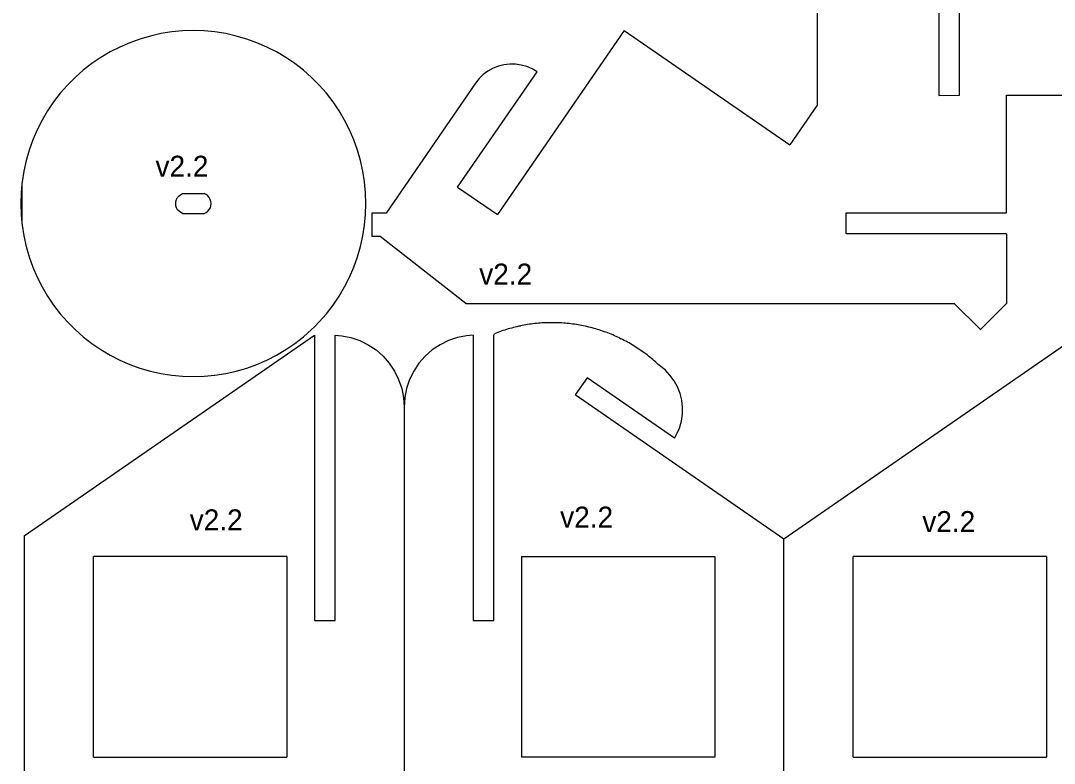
# Model space of a CAD drawing. Header units: millimetres. Extents: x -126 to 126, y -141 to 141.
# Drawn here: x -126.2 to 21.8, y -72.6 to 33.7 of the extents above; entities that cross this region are included whole.
import ezdxf

# ---------------------------------------------------------------- set-up
doc = ezdxf.new("R2010")
doc.units = ezdxf.units.MM
doc.header["$MEASUREMENT"] = 0
doc.layers.add('version', color=7, linetype='Continuous')

msp = doc.modelspace()

# ---------------------------------------------------------------- linework, layer by layer
at = {"lineweight": 9}
for points in [[(-12.1796, 44.0924), (-12.1796, 44.0924), (-12.1737, 21.614), (-12.1737, 21.614)], [(5.2226, 39.1476), (5.2226, 39.1476), (5.2269, 23.0128), (5.2269, 23.0128)], [(8.1929, 23.0136), (8.1929, 23.0136), (8.1887, 39.1484), (8.1887, 39.1484)], [(-107.6504, 31.4997), (-107.6504, 31.4997), (-109.1415, 31.0659), (-109.1415, 31.0659)], [(-106.1351, 31.8388), (-106.1351, 31.8388), (-107.6504, 31.4997), (-107.6504, 31.4997)], [(-104.6013, 32.082), (-104.6013, 32.082), (-106.1351, 31.8388), (-106.1351, 31.8388)], [(-103.0555, 32.2282), (-103.0555, 32.2282), (-104.6013, 32.082), (-104.6013, 32.082)], [(-101.5035, 32.2771), (-101.5035, 32.2771), (-103.0555, 32.2282), (-103.0555, 32.2282)], [(-99.9515, 32.2282), (-99.9515, 32.2282), (-101.5035, 32.2771), (-101.5035, 32.2771)], [(-98.4056, 32.082), (-98.4056, 32.082), (-99.9515, 32.2282), (-99.9515, 32.2282)], [(-96.872, 31.8388), (-96.872, 31.8388), (-98.4056, 32.082), (-98.4056, 32.082)], [(-95.3565, 31.4997), (-95.3565, 31.4997), (-96.872, 31.8388), (-96.872, 31.8388)], [(-93.8654, 31.0659), (-93.8654, 31.0659), (-95.3565, 31.4997), (-95.3565, 31.4997)], [(-39.8066, 32.2871), (-39.8066, 32.2871), (-57.9644, 5.9434), (-57.9644, 5.9434)], [(-39.8066, 32.2871), (-39.8066, 32.2871), (-16.1045, 15.911), (-16.1045, 15.911)], [(-112.0276, 29.9219), (-112.0276, 29.9219), (-113.4111, 29.2161), (-113.4111, 29.2161)], [(-110.6025, 30.5393), (-110.6025, 30.5393), (-112.0276, 29.9219), (-112.0276, 29.9219)], [(-109.1415, 31.0659), (-109.1415, 31.0659), (-110.6025, 30.5393), (-110.6025, 30.5393)], [(-92.4045, 30.5393), (-92.4045, 30.5393), (-93.8654, 31.0659), (-93.8654, 31.0659)], [(-90.9795, 29.9219), (-90.9795, 29.9219), (-92.4045, 30.5393), (-92.4045, 30.5393)], [(-89.5958, 29.2161), (-89.5958, 29.2161), (-90.9795, 29.9219), (-90.9795, 29.9219)], [(-114.7476, 28.4248), (-114.7476, 28.4248), (-116.0319, 27.5509), (-116.0319, 27.5509)], [(-113.4111, 29.2161), (-113.4111, 29.2161), (-114.7476, 28.4248), (-114.7476, 28.4248)], [(-88.2594, 28.4248), (-88.2594, 28.4248), (-89.5958, 29.2161), (-89.5958, 29.2161)], [(-86.9751, 27.5509), (-86.9751, 27.5509), (-88.2594, 28.4248), (-88.2594, 28.4248)], [(-116.0319, 27.5509), (-116.0319, 27.5509), (-117.2588, 26.5981), (-117.2588, 26.5981)], [(-85.7482, 26.5981), (-85.7482, 26.5981), (-86.9751, 27.5509), (-86.9751, 27.5509)], [(-58.6009, 26.8791), (-58.6009, 26.8791), (-59.3239, 26.4755), (-59.3239, 26.4755)], [(-57.8316, 27.1847), (-57.8316, 27.1847), (-58.6009, 26.8791), (-58.6009, 26.8791)], [(-57.029, 27.3872), (-57.029, 27.3872), (-57.8316, 27.1847), (-57.8316, 27.1847)], [(-56.2068, 27.483), (-56.2068, 27.483), (-57.029, 27.3872), (-57.029, 27.3872)], [(-55.3792, 27.4705), (-55.3792, 27.4705), (-56.2068, 27.483), (-56.2068, 27.483)], [(-54.5604, 27.3501), (-54.5604, 27.3501), (-55.3792, 27.4705), (-55.3792, 27.4705)], [(-53.7642, 27.1237), (-53.7642, 27.1237), (-54.5604, 27.3501), (-54.5604, 27.3501)], [(-53.0043, 26.7951), (-53.0043, 26.7951), (-53.7642, 27.1237), (-53.7642, 27.1237)], [(-52.2938, 26.37), (-52.2938, 26.37), (-53.0043, 26.7951), (-53.0043, 26.7951)], [(-118.4236, 25.57), (-118.4236, 25.57), (-119.5215, 24.4707), (-119.5215, 24.4707)], [(-117.2588, 26.5981), (-117.2588, 26.5981), (-118.4236, 25.57), (-118.4236, 25.57)], [(-84.5834, 25.57), (-84.5834, 25.57), (-85.7482, 26.5981), (-85.7482, 26.5981)], [(-83.4854, 24.4707), (-83.4854, 24.4707), (-84.5834, 25.57), (-84.5834, 25.57)], [(-63.6606, 9.8789), (-63.6606, 9.8789), (-52.2938, 26.37), (-52.2938, 26.37)], [(-60.582, 25.4039), (-60.582, 25.4039), (-61.0956, 24.7541), (-61.0956, 24.7541)], [(-59.988, 25.981), (-59.988, 25.981), (-60.582, 25.4039), (-60.582, 25.4039)], [(-59.3239, 26.4755), (-59.3239, 26.4755), (-59.988, 25.981), (-59.988, 25.981)], [(-119.5215, 24.4707), (-119.5215, 24.4707), (-120.5484, 23.3045), (-120.5484, 23.3045)], [(-82.4585, 23.3045), (-82.4585, 23.3045), (-83.4854, 24.4707), (-83.4854, 24.4707)], [(-61.0956, 24.7541), (-61.0956, 24.7541), (-73.909, 6.1641), (-73.909, 6.1641)], [(-120.5484, 23.3045), (-120.5484, 23.3045), (-121.5001, 22.0761), (-121.5001, 22.0761)], [(-81.5069, 22.0761), (-81.5069, 22.0761), (-82.4585, 23.3045), (-82.4585, 23.3045)], [(5.2269, 23.0128), (5.2269, 23.0128), (8.1929, 23.0136), (8.1929, 23.0136)], [(14.8923, 23.0153), (14.8923, 23.0153), (67.9097, 23.0294), (67.9097, 23.0294)], [(14.8968, 6.1877), (14.8968, 6.1877), (14.8923, 23.0153), (14.8923, 23.0153)], [(-122.3729, 20.7903), (-122.3729, 20.7903), (-123.1633, 19.4523), (-123.1633, 19.4523)], [(-121.5001, 22.0761), (-121.5001, 22.0761), (-122.3729, 20.7903), (-122.3729, 20.7903)], [(-80.634, 20.7903), (-80.634, 20.7903), (-81.5069, 22.0761), (-81.5069, 22.0761)], [(-79.8437, 19.4523), (-79.8437, 19.4523), (-80.634, 20.7903), (-80.634, 20.7903)], [(-12.1737, 21.614), (-12.1737, 21.614), (-16.1045, 15.911), (-16.1045, 15.911)], [(-123.1633, 19.4523), (-123.1633, 19.4523), (-123.8683, 18.0671), (-123.8683, 18.0671)], [(-79.1387, 18.0671), (-79.1387, 18.0671), (-79.8437, 19.4523), (-79.8437, 19.4523)], [(-123.8683, 18.0671), (-123.8683, 18.0671), (-124.4849, 16.6403), (-124.4849, 16.6403)], [(-78.522, 16.6403), (-78.522, 16.6403), (-79.1387, 18.0671), (-79.1387, 18.0671)], [(-124.4849, 16.6403), (-124.4849, 16.6403), (-125.011, 15.1776), (-125.011, 15.1776)], [(-77.9961, 15.1776), (-77.9961, 15.1776), (-78.522, 16.6403), (-78.522, 16.6403)], [(-125.011, 15.1776), (-125.011, 15.1776), (-125.4442, 13.6847), (-125.4442, 13.6847)], [(-77.5628, 13.6847), (-77.5628, 13.6847), (-77.9961, 15.1776), (-77.9961, 15.1776)], [(-125.4442, 13.6847), (-125.4442, 13.6847), (-125.7829, 12.1676), (-125.7829, 12.1676)], [(-77.2241, 12.1676), (-77.2241, 12.1676), (-77.5628, 13.6847), (-77.5628, 13.6847)], [(-125.7829, 12.1676), (-125.7829, 12.1676), (-126.0258, 10.632), (-126.0258, 10.632)], [(-76.9812, 10.632), (-76.9812, 10.632), (-77.2241, 12.1676), (-77.2241, 12.1676)], [(-126.0258, 10.632), (-126.0258, 10.632), (-126.0577, 10.2939), (-126.0577, 10.2939)], [(-76.8351, 9.0843), (-76.8351, 9.0843), (-76.9812, 10.632), (-76.9812, 10.632)], [(-126.1719, 9.0843), (-126.1719, 9.0843), (-126.2207, 7.5304), (-126.2207, 7.5304)], [(-126.0577, 10.2939), (-126.0577, 10.2939), (-126.1719, 9.0843), (-126.1719, 9.0843)], [(-126.0577, 10.2939), (-126.0577, 10.2939), (-126.0577, 4.767), (-126.0577, 4.767)], [(-103.3088, 8.8131), (-103.3088, 8.8131), (-103.0335, 8.9495), (-103.0335, 8.9495)], [(-103.0335, 8.9495), (-103.0335, 8.9495), (-99.9474, 8.9495), (-99.9474, 8.9495)], [(-99.6711, 8.8151), (-99.6711, 8.8151), (-99.9474, 8.9495), (-99.9474, 8.9495)], [(-76.7863, 7.5304), (-76.7863, 7.5304), (-76.8351, 9.0843), (-76.8351, 9.0843)], [(-63.6606, 9.8789), (-63.6606, 9.8789), (-57.9644, 5.9434), (-57.9644, 5.9434)], [(-126.2207, 7.5304), (-126.2207, 7.5304), (-126.1719, 5.9766), (-126.1719, 5.9766)], [(-104.0213, 7.5216), (-104.0213, 7.5216), (-103.9905, 7.8275), (-103.9905, 7.8275)], [(-103.99, 7.2157), (-103.99, 7.2157), (-104.0213, 7.5216), (-104.0213, 7.5216)], [(-103.9905, 7.8275), (-103.9905, 7.8275), (-103.8989, 8.1211), (-103.8989, 8.1211)], [(-103.8989, 8.1211), (-103.8989, 8.1211), (-103.7505, 8.3903), (-103.7505, 8.3903)], [(-103.7505, 8.3903), (-103.7505, 8.3903), (-103.5511, 8.6241), (-103.5511, 8.6241)], [(-103.5511, 8.6241), (-103.5511, 8.6241), (-103.3088, 8.8131), (-103.3088, 8.8131)], [(-99.4275, 8.6279), (-99.4275, 8.6279), (-99.6711, 8.8151), (-99.6711, 8.8151)], [(-99.2263, 8.3955), (-99.2263, 8.3955), (-99.4275, 8.6279), (-99.4275, 8.6279)], [(-99.0759, 8.1275), (-99.0759, 8.1275), (-99.2263, 8.3955), (-99.2263, 8.3955)], [(-98.9822, 7.8347), (-98.9822, 7.8347), (-99.0759, 8.1275), (-99.0759, 8.1275)], [(-98.9492, 7.5289), (-98.9492, 7.5289), (-98.9822, 7.8347), (-98.9822, 7.8347)], [(-98.9782, 7.2228), (-98.9782, 7.2228), (-98.9492, 7.5289), (-98.9492, 7.5289)], [(-76.8351, 5.9766), (-76.8351, 5.9766), (-76.7863, 7.5304), (-76.7863, 7.5304)], [(-126.1719, 5.9766), (-126.1719, 5.9766), (-126.0577, 4.767), (-126.0577, 4.767)], [(-103.8981, 6.9224), (-103.8981, 6.9224), (-103.99, 7.2157), (-103.99, 7.2157)], [(-103.7493, 6.6534), (-103.7493, 6.6534), (-103.8981, 6.9224), (-103.8981, 6.9224)], [(-103.5495, 6.4198), (-103.5495, 6.4198), (-103.7493, 6.6534), (-103.7493, 6.6534)], [(-103.3069, 6.2312), (-103.3069, 6.2312), (-103.5495, 6.4198), (-103.5495, 6.4198)], [(-103.0315, 6.0952), (-103.0315, 6.0952), (-103.3069, 6.2312), (-103.3069, 6.2312)], [(-103.0315, 6.0952), (-103.0315, 6.0952), (-99.9284, 6.0952), (-99.9284, 6.0952)], [(-99.9284, 6.0952), (-99.9284, 6.0952), (-99.654, 6.2333), (-99.654, 6.2333)], [(-99.654, 6.2333), (-99.654, 6.2333), (-99.4129, 6.4236), (-99.4129, 6.4236)], [(-99.4129, 6.4236), (-99.4129, 6.4236), (-99.2148, 6.6587), (-99.2148, 6.6587)], [(-99.2148, 6.6587), (-99.2148, 6.6587), (-99.068, 6.9287), (-99.068, 6.9287)], [(-99.068, 6.9287), (-99.068, 6.9287), (-98.9782, 7.2228), (-98.9782, 7.2228)], [(-76.9812, 4.4289), (-76.9812, 4.4289), (-76.8351, 5.9766), (-76.8351, 5.9766)], [(-73.909, 6.1641), (-73.909, 6.1641), (-75.9519, 6.1636), (-75.9519, 6.1636)], [(-75.9519, 6.1636), (-75.9519, 6.1636), (-75.9474, 2.7966), (-75.9474, 2.7966)], [(-8.0646, 6.1815), (-8.0646, 6.1815), (14.8968, 6.1877), (14.8968, 6.1877)], [(-8.0638, 3.2119), (-8.0638, 3.2119), (-8.0646, 6.1815), (-8.0646, 6.1815)], [(-126.0577, 4.767), (-126.0577, 4.767), (-126.0258, 4.4289), (-126.0258, 4.4289)], [(-126.0258, 4.4289), (-126.0258, 4.4289), (-125.7829, 2.8934), (-125.7829, 2.8934)], [(-77.2241, 2.8934), (-77.2241, 2.8934), (-76.9812, 4.4289), (-76.9812, 4.4289)], [(14.8976, 3.2181), (14.8976, 3.2181), (-8.0638, 3.2119), (-8.0638, 3.2119)], [(14.8976, 3.2181), (14.8976, 3.2181), (14.9002, -6.7567), (14.9002, -6.7567)], [(-125.7829, 2.8934), (-125.7829, 2.8934), (-125.4442, 1.3762), (-125.4442, 1.3762)], [(-77.5628, 1.3762), (-77.5628, 1.3762), (-77.2241, 2.8934), (-77.2241, 2.8934)], [(-74.761, 2.7984), (-74.761, 2.7984), (-75.9474, 2.7966), (-75.9474, 2.7966)], [(-62.5023, -6.7772), (-62.5023, -6.7772), (-74.761, 2.7984), (-74.761, 2.7984)], [(-125.4442, 1.3762), (-125.4442, 1.3762), (-125.011, -0.1167), (-125.011, -0.1167)], [(-77.9961, -0.1167), (-77.9961, -0.1167), (-77.5628, 1.3762), (-77.5628, 1.3762)], [(-125.011, -0.1167), (-125.011, -0.1167), (-124.4849, -1.5794), (-124.4849, -1.5794)], [(-78.522, -1.5794), (-78.522, -1.5794), (-77.9961, -0.1167), (-77.9961, -0.1167)], [(-124.4849, -1.5794), (-124.4849, -1.5794), (-123.8683, -3.0061), (-123.8683, -3.0061)], [(-79.1387, -3.0061), (-79.1387, -3.0061), (-78.522, -1.5794), (-78.522, -1.5794)], [(-123.8683, -3.0061), (-123.8683, -3.0061), (-123.1633, -4.3914), (-123.1633, -4.3914)], [(-123.1633, -4.3914), (-123.1633, -4.3914), (-122.3729, -5.7294), (-122.3729, -5.7294)], [(-80.634, -5.7294), (-80.634, -5.7294), (-79.8437, -4.3914), (-79.8437, -4.3914)], [(-79.8437, -4.3914), (-79.8437, -4.3914), (-79.1387, -3.0061), (-79.1387, -3.0061)], [(-122.3729, -5.7294), (-122.3729, -5.7294), (-121.5001, -7.0153), (-121.5001, -7.0153)], [(-81.5069, -7.0153), (-81.5069, -7.0153), (-80.634, -5.7294), (-80.634, -5.7294)], [(-121.5001, -7.0153), (-121.5001, -7.0153), (-120.5484, -8.2436), (-120.5484, -8.2436)], [(-82.4585, -8.2436), (-82.4585, -8.2436), (-81.5069, -7.0153), (-81.5069, -7.0153)], [(-62.5023, -6.7772), (-62.5023, -6.7772), (-54.9883, -6.7752), (-54.9883, -6.7752)], [(-54.9883, -6.7752), (-54.9883, -6.7752), (7.4035, -6.7586), (7.4035, -6.7586)], [(7.4035, -6.7586), (7.4035, -6.7586), (11.1746, -10.5059), (11.1746, -10.5059)], [(11.1615, -10.5192), (11.1615, -10.5192), (14.9002, -6.7567), (14.9002, -6.7567)], [(-120.5484, -8.2436), (-120.5484, -8.2436), (-119.5215, -9.4098), (-119.5215, -9.4098)], [(-83.4854, -9.4098), (-83.4854, -9.4098), (-82.4585, -8.2436), (-82.4585, -8.2436)], [(-119.5215, -9.4098), (-119.5215, -9.4098), (-118.4236, -10.5091), (-118.4236, -10.5091)], [(-84.5834, -10.5091), (-84.5834, -10.5091), (-84.1781, -10.1033), (-84.1781, -10.1033)], [(-84.1781, -10.1033), (-84.1781, -10.1033), (-83.4854, -9.4098), (-83.4854, -9.4098)], [(-56.1783, -10.3459), (-56.1783, -10.3459), (-56.4275, -10.4176), (-56.4275, -10.4176)], [(-55.9283, -10.2771), (-55.9283, -10.2771), (-56.1783, -10.3459), (-56.1783, -10.3459)], [(-55.6774, -10.2113), (-55.6774, -10.2113), (-55.9283, -10.2771), (-55.9283, -10.2771)], [(-55.4258, -10.1484), (-55.4258, -10.1484), (-55.6774, -10.2113), (-55.6774, -10.2113)], [(-55.1736, -10.0884), (-55.1736, -10.0884), (-55.4258, -10.1484), (-55.4258, -10.1484)], [(-54.9206, -10.0313), (-54.9206, -10.0313), (-55.1736, -10.0884), (-55.1736, -10.0884)], [(-54.7269, -10.0077), (-54.7269, -10.0077), (-54.9206, -10.0313), (-54.9206, -10.0313)], [(-54.667, -9.9772), (-54.667, -9.9772), (-54.7269, -10.0077), (-54.7269, -10.0077)], [(-54.4127, -9.926), (-54.4127, -9.926), (-54.667, -9.9772), (-54.667, -9.9772)], [(-54.158, -9.8778), (-54.158, -9.8778), (-54.4127, -9.926), (-54.4127, -9.926)], [(-53.9026, -9.8325), (-53.9026, -9.8325), (-54.158, -9.8778), (-54.158, -9.8778)], [(-53.6468, -9.7903), (-53.6468, -9.7903), (-53.9026, -9.8325), (-53.9026, -9.8325)], [(-53.3905, -9.7509), (-53.3905, -9.7509), (-53.6468, -9.7903), (-53.6468, -9.7903)], [(-53.1337, -9.7147), (-53.1337, -9.7147), (-53.3905, -9.7509), (-53.3905, -9.7509)], [(-52.8765, -9.6813), (-52.8765, -9.6813), (-53.1337, -9.7147), (-53.1337, -9.7147)], [(-52.619, -9.6509), (-52.619, -9.6509), (-52.8765, -9.6813), (-52.8765, -9.6813)], [(-52.3612, -9.6236), (-52.3612, -9.6236), (-52.619, -9.6509), (-52.619, -9.6509)], [(-52.103, -9.5992), (-52.103, -9.5992), (-52.3612, -9.6236), (-52.3612, -9.6236)], [(-51.8445, -9.5779), (-51.8445, -9.5779), (-52.103, -9.5992), (-52.103, -9.5992)], [(-51.5859, -9.5596), (-51.5859, -9.5596), (-51.8445, -9.5779), (-51.8445, -9.5779)], [(-51.327, -9.5442), (-51.327, -9.5442), (-51.5859, -9.5596), (-51.5859, -9.5596)], [(-51.068, -9.5319), (-51.068, -9.5319), (-51.327, -9.5442), (-51.327, -9.5442)], [(-50.8089, -9.5226), (-50.8089, -9.5226), (-51.068, -9.5319), (-51.068, -9.5319)], [(-50.5497, -9.5163), (-50.5497, -9.5163), (-50.8089, -9.5226), (-50.8089, -9.5226)], [(-50.2904, -9.513), (-50.2904, -9.513), (-50.5497, -9.5163), (-50.5497, -9.5163)], [(-50.0311, -9.5128), (-50.0311, -9.5128), (-50.2904, -9.513), (-50.2904, -9.513)], [(-49.7717, -9.5154), (-49.7717, -9.5154), (-50.0311, -9.5128), (-50.0311, -9.5128)], [(-49.5126, -9.5212), (-49.5126, -9.5212), (-49.7717, -9.5154), (-49.7717, -9.5154)], [(-49.2534, -9.53), (-49.2534, -9.53), (-49.5126, -9.5212), (-49.5126, -9.5212)], [(-48.9943, -9.5417), (-48.9943, -9.5417), (-49.2534, -9.53), (-49.2534, -9.53)], [(-48.7355, -9.5566), (-48.7355, -9.5566), (-48.9943, -9.5417), (-48.9943, -9.5417)], [(-48.4767, -9.5743), (-48.4767, -9.5743), (-48.7355, -9.5566), (-48.7355, -9.5566)], [(-48.2183, -9.5951), (-48.2183, -9.5951), (-48.4767, -9.5743), (-48.4767, -9.5743)], [(-47.9601, -9.619), (-47.9601, -9.619), (-48.2183, -9.5951), (-48.2183, -9.5951)], [(-47.7022, -9.6457), (-47.7022, -9.6457), (-47.9601, -9.619), (-47.9601, -9.619)], [(-47.4445, -9.6755), (-47.4445, -9.6755), (-47.7022, -9.6457), (-47.7022, -9.6457)], [(-47.1873, -9.7083), (-47.1873, -9.7083), (-47.4445, -9.6755), (-47.4445, -9.6755)], [(-46.9305, -9.7441), (-46.9305, -9.7441), (-47.1873, -9.7083), (-47.1873, -9.7083)], [(-46.6741, -9.7828), (-46.6741, -9.7828), (-46.9305, -9.7441), (-46.9305, -9.7441)], [(-46.4181, -9.8245), (-46.4181, -9.8245), (-46.6741, -9.7828), (-46.6741, -9.7828)], [(-46.1628, -9.8692), (-46.1628, -9.8692), (-46.4181, -9.8245), (-46.4181, -9.8245)], [(-45.9078, -9.9169), (-45.9078, -9.9169), (-46.1628, -9.8692), (-46.1628, -9.8692)], [(-45.6535, -9.9675), (-45.6535, -9.9675), (-45.9078, -9.9169), (-45.9078, -9.9169)], [(-45.3998, -10.0211), (-45.3998, -10.0211), (-45.6535, -9.9675), (-45.6535, -9.9675)], [(-45.1467, -10.0776), (-45.1467, -10.0776), (-45.3998, -10.0211), (-45.3998, -10.0211)], [(-44.8943, -10.1371), (-44.8943, -10.1371), (-45.1467, -10.0776), (-45.1467, -10.0776)], [(-44.6426, -10.1995), (-44.6426, -10.1995), (-44.8943, -10.1371), (-44.8943, -10.1371)], [(-44.3916, -10.2648), (-44.3916, -10.2648), (-44.6426, -10.1995), (-44.6426, -10.1995)], [(-44.1414, -10.333), (-44.1414, -10.333), (-44.3916, -10.2648), (-44.3916, -10.2648)], [(-43.892, -10.4041), (-43.892, -10.4041), (-44.1414, -10.333), (-44.1414, -10.333)], [(-125.703, -39.9976), (-125.703, -39.9976), (-84.1781, -11.2914), (-84.1781, -11.2914)], [(-118.4236, -10.5091), (-118.4236, -10.5091), (-117.2588, -11.5372), (-117.2588, -11.5372)], [(-117.2588, -11.5372), (-117.2588, -11.5372), (-116.0319, -12.49), (-116.0319, -12.49)], [(-86.9751, -12.49), (-86.9751, -12.49), (-85.7482, -11.5372), (-85.7482, -11.5372)], [(-85.7482, -11.5372), (-85.7482, -11.5372), (-84.5834, -10.5091), (-84.5834, -10.5091)], [(-84.1781, -11.2914), (-84.1781, -11.2914), (-84.1781, -52.1143), (-84.1781, -52.1143)], [(-81.2121, -11.3174), (-81.2121, -11.3174), (-80.2655, -11.3795), (-80.2655, -11.3795)], [(-81.2121, -52.1143), (-81.2121, -52.1143), (-81.2121, -11.3174), (-81.2121, -11.3174)], [(-80.2655, -11.3795), (-80.2655, -11.3795), (-78.9463, -11.6422), (-78.9463, -11.6422)], [(-78.9463, -11.6422), (-78.9463, -11.6422), (-77.6727, -12.075), (-77.6727, -12.075)], [(-63.7042, -11.6422), (-63.7042, -11.6422), (-64.9777, -12.075), (-64.9777, -12.075)], [(-62.385, -11.3795), (-62.385, -11.3795), (-63.7042, -11.6422), (-63.7042, -11.6422)], [(-61.4383, -11.3174), (-61.4383, -11.3174), (-62.385, -11.3795), (-62.385, -11.3795)], [(-61.4383, -11.2914), (-61.4383, -11.2914), (-61.4383, -11.3174), (-61.4383, -11.3174)], [(-61.4383, -11.3174), (-61.4383, -11.3174), (-61.4383, -52.1143), (-61.4383, -52.1143)], [(-58.4722, -11.2914), (-58.4722, -11.2914), (-58.3881, -11.0941), (-58.3881, -11.0941)], [(-58.4722, -52.1143), (-58.4722, -52.1143), (-58.4722, -11.2914), (-58.4722, -11.2914)], [(-58.1465, -10.9996), (-58.1465, -10.9996), (-58.3881, -11.0941), (-58.3881, -11.0941)], [(-57.9039, -10.9079), (-57.9039, -10.9079), (-58.1465, -10.9996), (-58.1465, -10.9996)], [(-57.6603, -10.819), (-57.6603, -10.819), (-57.9039, -10.9079), (-57.9039, -10.9079)], [(-57.4156, -10.7331), (-57.4156, -10.7331), (-57.6603, -10.819), (-57.6603, -10.819)], [(-57.17, -10.6499), (-57.17, -10.6499), (-57.4156, -10.7331), (-57.4156, -10.7331)], [(-56.9234, -10.5695), (-56.9234, -10.5695), (-57.17, -10.6499), (-57.17, -10.6499)], [(-56.6759, -10.4921), (-56.6759, -10.4921), (-56.9234, -10.5695), (-56.9234, -10.5695)], [(-56.4275, -10.4176), (-56.4275, -10.4176), (-56.6759, -10.4921), (-56.6759, -10.4921)], [(-43.6435, -10.4782), (-43.6435, -10.4782), (-43.892, -10.4041), (-43.892, -10.4041)], [(-43.3958, -10.5551), (-43.3958, -10.5551), (-43.6435, -10.4782), (-43.6435, -10.4782)], [(-43.149, -10.6349), (-43.149, -10.6349), (-43.3958, -10.5551), (-43.3958, -10.5551)], [(-42.9032, -10.7175), (-42.9032, -10.7175), (-43.149, -10.6349), (-43.149, -10.6349)], [(-42.6584, -10.803), (-42.6584, -10.803), (-42.9032, -10.7175), (-42.9032, -10.7175)], [(-42.4146, -10.8913), (-42.4146, -10.8913), (-42.6584, -10.803), (-42.6584, -10.803)], [(-42.1718, -10.9825), (-42.1718, -10.9825), (-42.4146, -10.8913), (-42.4146, -10.8913)], [(-41.9301, -11.0765), (-41.9301, -11.0765), (-42.1718, -10.9825), (-42.1718, -10.9825)], [(-41.6894, -11.1732), (-41.6894, -11.1732), (-41.9301, -11.0765), (-41.9301, -11.0765)], [(-41.4499, -11.2729), (-41.4499, -11.2729), (-41.6894, -11.1732), (-41.6894, -11.1732)], [(-41.2117, -11.3752), (-41.2117, -11.3752), (-41.4499, -11.2729), (-41.4499, -11.2729)], [(-40.9746, -11.4803), (-40.9746, -11.4803), (-41.2117, -11.3752), (-41.2117, -11.3752)], [(-40.7387, -11.5882), (-40.7387, -11.5882), (-40.9746, -11.4803), (-40.9746, -11.4803)], [(-40.504, -11.6988), (-40.504, -11.6988), (-40.7387, -11.5882), (-40.7387, -11.5882)], [(-40.504, -11.6988), (-40.504, -11.6988), (-40.2708, -11.8121), (-40.2708, -11.8121)], [(-40.0388, -11.928), (-40.0388, -11.928), (-40.2708, -11.8121), (-40.2708, -11.8121)], [(24.5775, -11.7726), (24.5775, -11.7726), (-16.9474, -40.4787), (-16.9474, -40.4787)], [(-116.0319, -12.49), (-116.0319, -12.49), (-114.7476, -13.3639), (-114.7476, -13.3639)], [(-88.2594, -13.3639), (-88.2594, -13.3639), (-86.9751, -12.49), (-86.9751, -12.49)], [(-77.6727, -12.075), (-77.6727, -12.075), (-76.4663, -12.6707), (-76.4663, -12.6707)], [(-76.4663, -12.6707), (-76.4663, -12.6707), (-75.3481, -13.4188), (-75.3481, -13.4188)], [(-66.184, -12.6707), (-66.184, -12.6707), (-67.3023, -13.4188), (-67.3023, -13.4188)], [(-64.9777, -12.075), (-64.9777, -12.075), (-66.184, -12.6707), (-66.184, -12.6707)], [(-39.8082, -12.0468), (-39.8082, -12.0468), (-40.0388, -11.928), (-40.0388, -11.928)], [(-39.579, -12.1682), (-39.579, -12.1682), (-39.8082, -12.0468), (-39.8082, -12.0468)], [(-39.3511, -12.2922), (-39.3511, -12.2922), (-39.579, -12.1682), (-39.579, -12.1682)], [(-39.1248, -12.4188), (-39.1248, -12.4188), (-39.3511, -12.2922), (-39.3511, -12.2922)], [(-38.8999, -12.5481), (-38.8999, -12.5481), (-39.1248, -12.4188), (-39.1248, -12.4188)], [(-38.6766, -12.68), (-38.6766, -12.68), (-38.8999, -12.5481), (-38.8999, -12.5481)], [(-38.4548, -12.8145), (-38.4548, -12.8145), (-38.6766, -12.68), (-38.6766, -12.68)], [(-38.2345, -12.9516), (-38.2345, -12.9516), (-38.4548, -12.8145), (-38.4548, -12.8145)], [(-38.0159, -13.0911), (-38.0159, -13.0911), (-38.2345, -12.9516), (-38.2345, -12.9516)], [(-37.799, -13.2333), (-37.799, -13.2333), (-38.0159, -13.0911), (-38.0159, -13.0911)], [(-37.5836, -13.3779), (-37.5836, -13.3779), (-37.799, -13.2333), (-37.799, -13.2333)], [(-114.7476, -13.3639), (-114.7476, -13.3639), (-113.4111, -14.1552), (-113.4111, -14.1552)], [(-113.4111, -14.1552), (-113.4111, -14.1552), (-112.0276, -14.861), (-112.0276, -14.861)], [(-90.9795, -14.861), (-90.9795, -14.861), (-89.5958, -14.1552), (-89.5958, -14.1552)], [(-89.5958, -14.1552), (-89.5958, -14.1552), (-88.2594, -13.3639), (-88.2594, -13.3639)], [(-75.3481, -13.4188), (-75.3481, -13.4188), (-74.3368, -14.3066), (-74.3368, -14.3066)], [(-74.3368, -14.3066), (-74.3368, -14.3066), (-73.45, -15.3191), (-73.45, -15.3191)], [(-68.3135, -14.3066), (-68.3135, -14.3066), (-69.2004, -15.3191), (-69.2004, -15.3191)], [(-67.3023, -13.4188), (-67.3023, -13.4188), (-68.3135, -14.3066), (-68.3135, -14.3066)], [(-37.37, -13.5251), (-37.37, -13.5251), (-37.5836, -13.3779), (-37.5836, -13.3779)], [(-37.1581, -13.6747), (-37.1581, -13.6747), (-37.37, -13.5251), (-37.37, -13.5251)], [(-36.9479, -13.8267), (-36.9479, -13.8267), (-37.1581, -13.6747), (-37.1581, -13.6747)], [(-36.7395, -13.9813), (-36.7395, -13.9813), (-36.9479, -13.8267), (-36.9479, -13.8267)], [(-36.5329, -14.1381), (-36.5329, -14.1381), (-36.7395, -13.9813), (-36.7395, -13.9813)], [(-36.3282, -14.2975), (-36.3282, -14.2975), (-36.5329, -14.1381), (-36.5329, -14.1381)], [(-36.1253, -14.4591), (-36.1253, -14.4591), (-36.3282, -14.2975), (-36.3282, -14.2975)], [(-35.9243, -14.6231), (-35.9243, -14.6231), (-36.1253, -14.4591), (-36.1253, -14.4591)], [(-35.7252, -14.7895), (-35.7252, -14.7895), (-35.9243, -14.6231), (-35.9243, -14.6231)], [(-35.528, -14.9581), (-35.528, -14.9581), (-35.7252, -14.7895), (-35.7252, -14.7895)], [(-112.0276, -14.861), (-112.0276, -14.861), (-110.6025, -15.4784), (-110.6025, -15.4784)], [(-110.6025, -15.4784), (-110.6025, -15.4784), (-109.1415, -16.005), (-109.1415, -16.005)], [(-109.1415, -16.005), (-109.1415, -16.005), (-107.6504, -16.4388), (-107.6504, -16.4388)], [(-95.3565, -16.4388), (-95.3565, -16.4388), (-93.8654, -16.005), (-93.8654, -16.005)], [(-93.8654, -16.005), (-93.8654, -16.005), (-92.4045, -15.4784), (-92.4045, -15.4784)], [(-92.4045, -15.4784), (-92.4045, -15.4784), (-90.9795, -14.861), (-90.9795, -14.861)], [(-73.45, -15.3191), (-73.45, -15.3191), (-72.7028, -16.4388), (-72.7028, -16.4388)], [(-69.2004, -15.3191), (-69.2004, -15.3191), (-69.9477, -16.4388), (-69.9477, -16.4388)], [(-35.3328, -15.1291), (-35.3328, -15.1291), (-35.528, -14.9581), (-35.528, -14.9581)], [(-35.1397, -15.3022), (-35.1397, -15.3022), (-35.3328, -15.1291), (-35.3328, -15.1291)], [(-34.9485, -15.4776), (-34.9485, -15.4776), (-35.1397, -15.3022), (-35.1397, -15.3022)], [(-34.7593, -15.6552), (-34.7593, -15.6552), (-34.9485, -15.4776), (-34.9485, -15.4776)], [(-33.9744, -16.284), (-33.9744, -16.284), (-34.7593, -15.6552), (-34.7593, -15.6552)], [(-107.6504, -16.4388), (-107.6504, -16.4388), (-106.1351, -16.7779), (-106.1351, -16.7779)], [(-106.1351, -16.7779), (-106.1351, -16.7779), (-104.6013, -17.0211), (-104.6013, -17.0211)], [(-104.6013, -17.0211), (-104.6013, -17.0211), (-103.0555, -17.1674), (-103.0555, -17.1674)], [(-103.0555, -17.1674), (-103.0555, -17.1674), (-101.5035, -17.2162), (-101.5035, -17.2162)], [(-101.5035, -17.2162), (-101.5035, -17.2162), (-99.9515, -17.1674), (-99.9515, -17.1674)], [(-99.9515, -17.1674), (-99.9515, -17.1674), (-98.4056, -17.0211), (-98.4056, -17.0211)], [(-98.4056, -17.0211), (-98.4056, -17.0211), (-96.872, -16.7779), (-96.872, -16.7779)], [(-96.872, -16.7779), (-96.872, -16.7779), (-95.3565, -16.4388), (-95.3565, -16.4388)], [(-72.7028, -16.4388), (-72.7028, -16.4388), (-72.1079, -17.6465), (-72.1079, -17.6465)], [(-72.1079, -17.6465), (-72.1079, -17.6465), (-71.6756, -18.9216), (-71.6756, -18.9216)], [(-70.5425, -17.6465), (-70.5425, -17.6465), (-70.9749, -18.9216), (-70.9749, -18.9216)], [(-69.9477, -16.4388), (-69.9477, -16.4388), (-70.5425, -17.6465), (-70.5425, -17.6465)], [(-45.1333, -17.3851), (-45.1333, -17.3851), (-46.8186, -19.8287), (-46.8186, -19.8287)], [(-32.6257, -26.0326), (-32.6257, -26.0326), (-45.1333, -17.3851), (-45.1333, -17.3851)], [(-33.2778, -17.0099), (-33.2778, -17.0099), (-33.9744, -16.284), (-33.9744, -16.284)], [(-32.6814, -17.8201), (-32.6814, -17.8201), (-33.2778, -17.0099), (-33.2778, -17.0099)], [(-71.6756, -18.9216), (-71.6756, -18.9216), (-71.4132, -20.2423), (-71.4132, -20.2423)], [(-70.9749, -18.9216), (-70.9749, -18.9216), (-71.2373, -20.2423), (-71.2373, -20.2423)], [(-32.1954, -18.7013), (-32.1954, -18.7013), (-32.6814, -17.8201), (-32.6814, -17.8201)], [(-31.828, -19.6382), (-31.828, -19.6382), (-32.1954, -18.7013), (-32.1954, -18.7013)], [(-71.4132, -20.2423), (-71.4132, -20.2423), (-71.3252, -21.586), (-71.3252, -21.586)], [(-71.2373, -20.2423), (-71.2373, -20.2423), (-71.3252, -21.586), (-71.3252, -21.586)], [(-16.9474, -40.4787), (-16.9474, -40.4787), (-46.8186, -19.8287), (-46.8186, -19.8287)], [(-31.5854, -20.615), (-31.5854, -20.615), (-31.828, -19.6382), (-31.828, -19.6382)], [(-31.4718, -21.6151), (-31.4718, -21.6151), (-31.5854, -20.615), (-31.5854, -20.615)], [(-71.3252, -21.586), (-71.3252, -21.586), (-71.3252, -140.8063), (-71.3252, -140.8063)], [(-31.4892, -22.6215), (-31.4892, -22.6215), (-31.4718, -21.6151), (-31.4718, -21.6151)], [(-31.9132, -24.5849), (-31.9132, -24.5849), (-31.6371, -23.6171), (-31.6371, -23.6171)], [(-31.6371, -23.6171), (-31.6371, -23.6171), (-31.4892, -22.6215), (-31.4892, -22.6215)], [(-32.3126, -25.5086), (-32.3126, -25.5086), (-31.9132, -24.5849), (-31.9132, -24.5849)], [(-32.6257, -26.0326), (-32.6257, -26.0326), (-32.3126, -25.5086), (-32.3126, -25.5086)], [(-125.703, -39.9976), (-125.703, -39.9976), (-125.703, -74.8884), (-125.703, -74.8884)], [(-16.9474, -74.8884), (-16.9474, -74.8884), (-16.9474, -40.4787), (-16.9474, -40.4787)], [(-115.8161, -71.6733), (-115.8161, -71.6733), (-115.8161, -42.9672), (-115.8161, -42.9672)], [(-88.1329, -42.9672), (-88.1329, -42.9672), (-115.8161, -42.9672), (-115.8161, -42.9672)], [(-88.1329, -42.9672), (-88.1329, -42.9672), (-88.1329, -71.6733), (-88.1329, -71.6733)], [(-54.5175, -42.9672), (-54.5175, -42.9672), (-26.8342, -42.9672), (-26.8342, -42.9672)], [(-54.5175, -42.9672), (-54.5175, -42.9672), (-54.5175, -71.6733), (-54.5175, -71.6733)], [(-26.8342, -42.9672), (-26.8342, -42.9672), (-26.8342, -71.6733), (-26.8342, -71.6733)], [(-7.0605, -71.6733), (-7.0605, -71.6733), (-7.0605, -42.9672), (-7.0605, -42.9672)], [(20.6228, -42.9672), (20.6228, -42.9672), (-7.0605, -42.9672), (-7.0605, -42.9672)], [(20.6228, -42.9672), (20.6228, -42.9672), (20.6228, -71.6733), (20.6228, -71.6733)], [(-84.1781, -52.1143), (-84.1781, -52.1143), (-81.2121, -52.1143), (-81.2121, -52.1143)], [(-61.4383, -52.1143), (-61.4383, -52.1143), (-58.4722, -52.1143), (-58.4722, -52.1143)], [(-115.8161, -71.6733), (-115.8161, -71.6733), (-88.1329, -71.6733), (-88.1329, -71.6733)], [(-26.8342, -71.6733), (-26.8342, -71.6733), (-54.5175, -71.6733), (-54.5175, -71.6733)], [(-7.0605, -71.6733), (-7.0605, -71.6733), (20.6228, -71.6733), (20.6228, -71.6733)]]:
    msp.add_open_spline(points, degree=3, dxfattribs=at)

# ---------------------------------------------------------------- texts
at = {"layer": 'version', "char_height": 3, "attachment_point": 1}
for insert in [(-106.91952, 14.36969), (-60.57006, -1.05945), (-102.02227, -36.22654), (-48.9848, -35.83142), (2.85801, -36.47101)]:
    msp.add_mtext_dynamic_manual_height_columns('v2.2', width=4.0008983, gutter_width=1, heights=[0], dxfattribs=dict(at, insert=insert))

doc.saveas('drawing.dxf')
